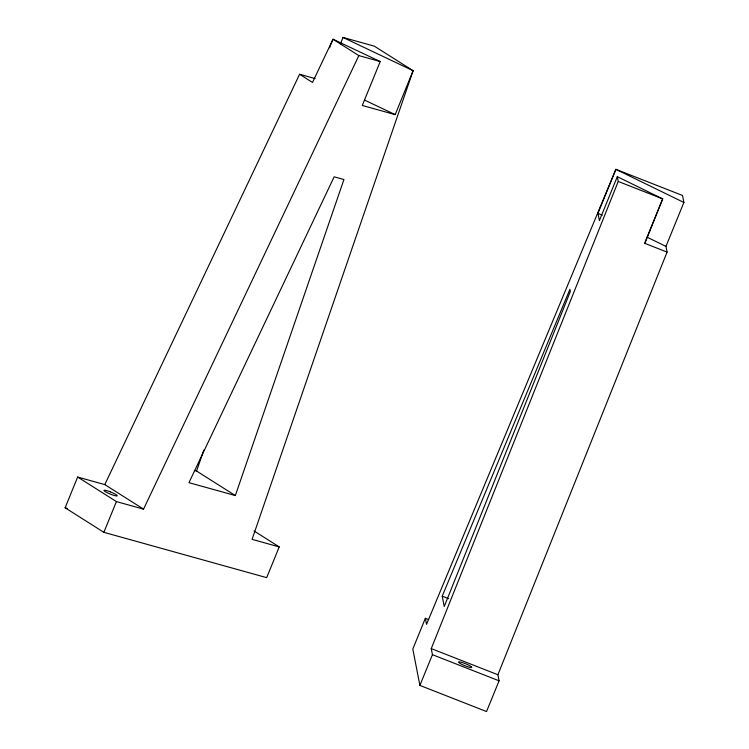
<?xml version="1.0" encoding="UTF-8"?>
<svg xmlns="http://www.w3.org/2000/svg" width="749" height="749" viewBox="0 0 749 749"><rect width="100%" height="100%" fill="white"/><g stroke="black" fill="none" stroke-linecap="round" stroke-linejoin="round"><path stroke-width="1.12" d="M235.336 495.566L188.963 482.665L334.157 176.811L343.931 179.526L235.336 495.566L196.584 471.037L203.794 450.037M419.889 685.41L432.435 654.673L431.255 648.606L618.243 181.455L617.316 176.68L662.687 198.888L644.88 243.378L667.078 252.085L497.898 674.746L499.077 680.813L486.532 711.55L419.889 685.41L412.811 649.037L425.357 618.299L428.578 619.563M254.023 530.957L279.218 546.91L266.672 577.648L103.868 532.324L65.116 507.785L77.662 477.047L104.794 484.603L143.546 509.142L358.846 55.604L380.211 61.549L362.291 105.459L395.191 114.625L413.111 70.706L374.36 46.176L343.033 37.45L340.411 43.873M103.868 532.324L116.413 501.587L77.662 477.047M329.504 47.805L333.005 39.238L380.211 61.549M617.316 176.68L599.397 220.599L597.964 213.25L615.884 169.33L682.526 195.47L683.884 202.473L665.964 246.384L667.078 252.085M645.198 241.73L662.687 198.888L618.243 181.455M442.219 596.176L569.914 289.311L570.335 291.501L444.241 606.531L442.219 596.176L448.67 598.704M104.794 484.603L299.591 74.263L315.123 78.579M194.375 470.419L196.584 471.037M116.413 501.587L143.546 509.142M279.218 546.91L252.076 539.355L413.111 70.706L343.033 37.45M65.116 507.785L67.363 508.412M431.255 648.606L497.898 674.746M432.435 654.673L499.077 680.813M364.857 100.226L395.191 114.625M683.884 202.473L615.884 169.33L426.537 624.357L425.357 618.299M597.964 213.25L602.149 215.281M647.136 237.208L665.964 246.384M358.846 55.604L333.005 39.238L312.502 82.437L299.591 74.263M644.767 242.798L644.88 243.378M110.356 491.878L108.642 491.241A7.19 1.039 22.2 0 0 104.027 490.661A7.19 1.039 22.2 0 0 110.843 494.312L112.565 494.949A7.19 1.039 22.2 0 0 117.172 495.529A7.19 1.039 22.2 0 0 110.356 491.878M471.411 666.807L470.597 666.226A7.19 1.039 22.2 0 0 462.039 662.472A7.19 1.039 22.2 0 0 458.922 662.612L459.736 663.193A7.19 1.039 22.2 0 0 468.294 666.947A7.19 1.039 22.2 0 0 471.411 666.807"/></g></svg>
